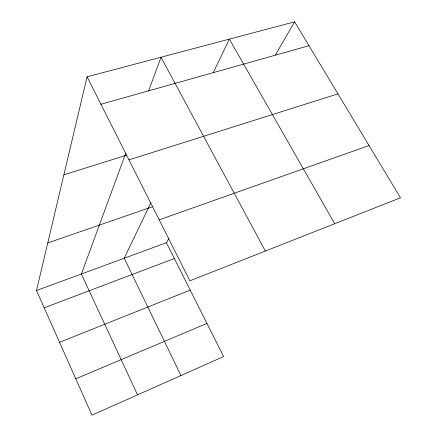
<?xml version="1.0" encoding="UTF-8"?>
<svg xmlns="http://www.w3.org/2000/svg" width="437" height="437" viewBox="0 0 437 437"><rect width="100%" height="100%" fill="white"/><g stroke="black" fill="none" stroke-linecap="round" stroke-linejoin="round"><path stroke-width="0.66" d="M168.737 238.7L166.41 242.715L223.607 356.565L91.95 415.15L36.511 290.518L87.083 76.797L294.609 21.85L400.489 197.786L189.904 280.794L87.083 76.797M125.758 153.201L81.391 274.004L137.529 394.868M148.64 90.891L161.007 57.225L265.357 251.051M150.885 202.692L124.239 258.234L180.956 375.541M213.185 72.842L229.365 39.122L334.693 223.722M275.359 55.007L294.609 21.85M75.776 378.792L206.958 323.424M59.547 342.302L190.215 290.102M44.197 307.801L174.358 258.54M36.511 290.518L166.41 242.715M159.177 219.833L369.047 145.543M47.77 242.928L152.693 206.679M128.959 159.871L337.959 93.884M63.895 174.795L126.774 155.13M100.925 104.257L308.975 45.721"/></g></svg>
